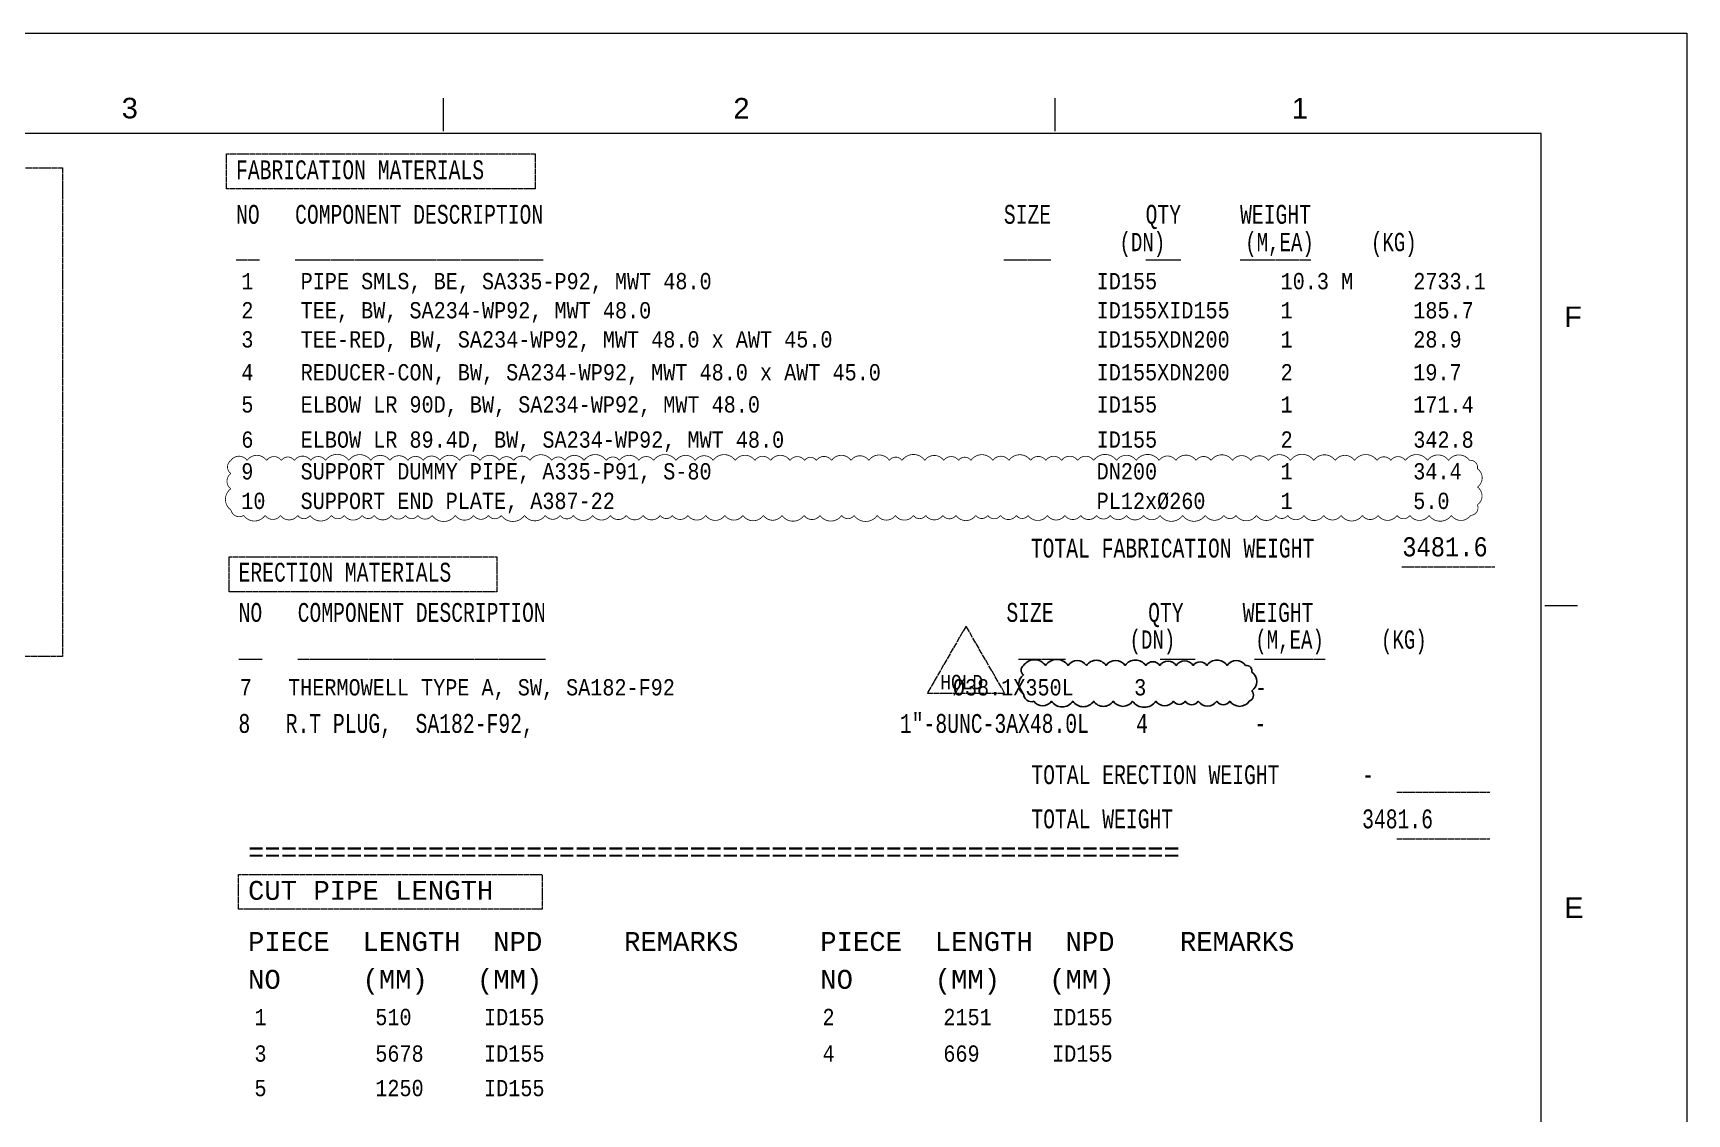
# Model space of a CAD drawing. Header units: inches. Extents: x 2203 to 3044, y -1 to 593.
# Drawn here: x 2759.4 to 3043.6, y 407.4 to 593 of the extents above; entities that cross this region are included whole.
import ezdxf
from ezdxf.enums import TextEntityAlignment as Align

# ---------------------------------------------------------------- set-up
doc = ezdxf.new("R2010")
doc.units = ezdxf.units.IN
doc.header["$MEASUREMENT"] = 0
doc.linetypes.add('Solid', pattern=[1, 1, 0])
for name, color, linetype in [('2', 2, 'Continuous'), ('3', 7, 'Continuous'), ('BG 0 -1', 7, 'Continuous'), ('DIM-TEXT', 7, 'Continuous'), ('MAT-LIST', 7, 'Continuous'), ('Rev.4', 6, 'Continuous')]:
    doc.layers.add(name, color=color, linetype=linetype)
for name, color, linetype, lineweight in [('borderText', 2, 'Solid', 13), ('dimension', 2, 'Solid', 13), ('weldCyanLabel', 4, 'Solid', 13)]:
    doc.layers.add(name, color=color, linetype=linetype, lineweight=lineweight)
doc.styles.add('Arial', font='arial.ttf')
doc.styles.add('fixedText', font='MONOTXT8.shx', dxfattribs={"width": 0.85})
doc.styles.add('MONOTXT', font='MONOTXT.shx', dxfattribs={"width": 0.8})

msp = doc.modelspace()

# ---------------------------------------------------------------- linework, layer by layer
at = {"layer": '3', "color": 1}
msp.add_lwpolyline([(2929.59, 484.4, -0.520567), (2933.35, 484.4, -0.520567), (2937.25, 484.4, -0.520567), (2940.39, 484.4, -0.520567), (2943.76, 484.4, -0.520567), (2947.03, 484.4, -0.520567), (2950.57, 484.4, -0.520567), (2953, 484.4, -0.520567), (2955.82, 484.4, -0.520567), (2958.74, 484.4, -0.520567), (2961.09, 484.4, -0.520567), (2964.55, 484.4, -0.520567), (2967.73, 484.4, -0.520567), (2968.82, 483.24, -0.520567), (2968.82, 480.05, -0.520567), (2968.37, 478.24, -0.520567), (2965.03, 478.24, -0.520567), (2962.79, 478.24, -0.520567), (2959.61, 478.24, -0.520567), (2957.37, 478.24, -0.520567), (2955.34, 478.24, -0.520567), (2952.32, 478.24, -0.520567), (2948.33, 478.24, -0.520567), (2944.99, 478.24, -0.520567), (2941.64, 478.24, -0.520567), (2938.05, 478.24, -0.520567), (2934.37, 478.24, -0.520567), (2931.35, 478.24, -0.520567), (2929.59, 479.51, -0.520567), (2929.59, 482.76, -0.520567)], format="xyb", close=True, dxfattribs=at)
at = {"layer": 'BG 0 -1', "color": 7, "linetype": 'Continuous', "lineweight": 9}
for p, q in [((2202.58, 593), (3043.58, 593)), ((3043.58, 593), (3043.58, -1)), ((2829.91, 576.17), (2829.91, 581.83)), ((2935.03, 576.17), (2935.03, 581.83)), ((3018.52, 575.75), (2227.7, 575.75)), ((3018.52, 17.11), (3018.52, 575.75)), ((3019.14, 494.71), (3024.8, 494.71))]:
    msp.add_line(p, q, dxfattribs=at)
at = {"layer": 'borderText'}
for p, q in [((2994.6, 501.31), (3010.59, 501.31)), ((2993.73, 462.61), (3009.72, 462.61)), ((2993.73, 454.64), (3009.72, 454.64))]:
    msp.add_line(p, q, dxfattribs=at)
at = {"layer": 'borderText', "flags": 128}
for points in [[(2792.63, 566.27), (2792.63, 572.26), (2845.68, 572.26), (2845.68, 566.27)], [(2793.07, 497.05), (2793.07, 503.04), (2839.08, 503.04), (2839.08, 497.05)], [(2794.69, 442.52), (2794.69, 448.51), (2846.88, 448.51), (2846.88, 442.52)]]:
    msp.add_lwpolyline(points, close=True, dxfattribs=at)
at = {"layer": 'dimension', "color": 1}
msp.add_lwpolyline([(2919.7, 491.15), (2913.06, 479.66), (2926.33, 479.66)], close=True, dxfattribs=at)
at = {"layer": 'Rev.4', "color": 1, "const_width": 0.132}
msp.add_lwpolyline([(2793.37, 519.61, -0.520567), (2796.15, 519.61, -0.520567), (2799.5, 519.61, -0.520567), (2802.03, 519.61, -0.520567), (2804.27, 519.61, -0.520567), (2807.09, 519.61, -0.520567), (2809.64, 519.61, -0.520567), (2813.62, 519.61, -0.520567), (2817.41, 519.61, -0.520567), (2820.7, 519.61, -0.520567), (2823.78, 519.61, -0.520567), (2826.42, 519.61, -0.520567), (2829.29, 519.61, -0.520567), (2832.66, 519.61, -0.520567), (2836.19, 519.61, -0.520567), (2839.51, 519.61, -0.520567), (2841.95, 519.61, -0.520567), (2844.76, 519.61, -0.520567), (2848.5, 519.61, -0.520567), (2850.76, 519.61, -0.520567), (2854.05, 519.61, -0.520567), (2857.87, 519.61, -0.520567), (2860.13, 519.61, -0.520567), (2863.46, 519.61, -0.520567), (2866.01, 519.61, -0.520567), (2869.86, 519.61, -0.520567), (2873.16, 519.61, -0.520567), (2876.23, 519.61, -0.520567), (2880.04, 519.61, -0.520567), (2883.41, 519.61, -0.520567), (2886.12, 519.61, -0.520567), (2889.45, 519.61, -0.520567), (2891.95, 519.61, -0.520567), (2893.99, 519.61, -0.520567), (2896.6, 519.61, -0.520567), (2899.94, 519.61, -0.520567), (2902.99, 519.61, -0.520567), (2906.54, 519.61, -0.520567), (2908.7, 519.61, -0.520567), (2912.61, 519.61, -0.520567), (2915.87, 519.61, -0.520567), (2918.41, 519.61, -0.520567), (2920.53, 519.61, -0.520567), (2924.3, 519.61, -0.520567), (2927.07, 519.61, -0.520567), (2930.8, 519.61, -0.520567), (2933.41, 519.61, -0.520567), (2936.13, 519.61, -0.520567), (2938.89, 519.61, -0.520567), (2941.64, 519.61, -0.520567), (2945.57, 519.61, -0.520567), (2948.95, 519.61, -0.520567), (2952.87, 519.61, -0.520567), (2955.76, 519.61, -0.520567), (2959.23, 519.61, -0.520567), (2961.81, 519.61, -0.520567), (2965.5, 519.61, -0.520567), (2968.64, 519.61, -0.520567), (2971.67, 519.61, -0.520567), (2975.45, 519.61, -0.520567), (2979.45, 519.61, -0.520567), (2983.15, 519.61, -0.520567), (2986.47, 519.61, -0.520567), (2990.32, 519.61, -0.520567), (2992.7, 519.61, -0.520567), (2995.2, 519.61, -0.520567), (2999.02, 519.61, -0.520567), (3002.62, 519.61, -0.520567), (3006.22, 519.61, -0.520567), (3007.58, 518.18, -0.520567), (3007.58, 515.03, -0.520567), (3007.58, 511.98, -0.520567), (3006.41, 510.16, -0.520567), (3003.1, 510.16, -0.520567), (2999.27, 510.16, -0.520567), (2995.98, 510.16, -0.520567), (2993.77, 510.16, -0.520567), (2990.51, 510.16, -0.520567), (2987.81, 510.16, -0.520567), (2984.16, 510.16, -0.520567), (2981.17, 510.16, -0.520567), (2977.78, 510.16, -0.520567), (2974.98, 510.16, -0.520567), (2972.96, 510.16, -0.520567), (2969.62, 510.16, -0.520567), (2966.09, 510.16, -0.520567), (2964, 510.16, -0.520567), (2960.8, 510.16, -0.520567), (2956.93, 510.16, -0.520567), (2953.05, 510.16, -0.520567), (2950.22, 510.16, -0.520567), (2947.26, 510.16, -0.520567), (2944.49, 510.16, -0.520567), (2942.14, 510.16, -0.520567), (2939.41, 510.16, -0.520567), (2936.69, 510.16, -0.520567), (2933.68, 510.16, -0.520567), (2930.36, 510.16, -0.520567), (2928.35, 510.16, -0.520567), (2925.63, 510.16, -0.520567), (2923.43, 510.16, -0.520567), (2921.38, 510.16, -0.520567), (2917.97, 510.16, -0.520567), (2915.72, 510.16, -0.520567), (2912.77, 510.16, -0.520567), (2910.66, 510.16, -0.520567), (2907.56, 510.16, -0.520567), (2904.45, 510.16, -0.520567), (2900.46, 510.16, -0.520567), (2898.32, 510.16, -0.520567), (2894.6, 510.16, -0.520567), (2891.87, 510.16, -0.520567), (2888.07, 510.16, -0.520567), (2884.88, 510.16, -0.520567), (2881.35, 510.16, -0.520567), (2878.25, 510.16, -0.520567), (2874.97, 510.16, -0.520567), (2871.9, 510.16, -0.520567), (2869.23, 510.16, -0.520567), (2867.15, 510.16, -0.520567), (2864.21, 510.16, -0.520567), (2861.3, 510.16, -0.520567), (2858.58, 510.16, -0.520567), (2855.54, 510.16, -0.520567), (2852.22, 510.16, -0.520567), (2849.95, 510.16, -0.520567), (2847.39, 510.16, -0.520567), (2843.82, 510.16, -0.520567), (2839.83, 510.16, -0.520567), (2837.61, 510.16, -0.520567), (2835.07, 510.16, -0.520567), (2831.94, 510.16, -0.520567), (2827.95, 510.16, -0.520567), (2825.5, 510.16, -0.520567), (2823.36, 510.16, -0.520567), (2820.94, 510.16, -0.520567), (2817.99, 510.16, -0.520567), (2815.92, 510.16, -0.520567), (2812.84, 510.16, -0.520567), (2810.64, 510.16, -0.520567), (2806.97, 510.16, -0.520567), (2804.85, 510.16, -0.520567), (2801.89, 510.16, -0.520567), (2799.25, 510.16, -0.520567), (2795.56, 510.16, -0.520567), (2793.37, 511.11, -0.520567), (2793.37, 514.74, -0.520567), (2793.37, 517.35, -0.520567)], format="xyb", close=True, dxfattribs=at)
at = {"layer": 'weldCyanLabel', "color": 2}
msp.add_lwpolyline([(2654.77, 569.88), (2764.44, 569.88), (2764.44, 485.92), (2654.77, 485.92)], close=True, dxfattribs=at)

# ---------------------------------------------------------------- texts
at = {"layer": '2', "style": 'fixedText', "width": 0.7225}
msp.add_text(' 8   R.T PLUG,  SA182-F92,                               1"-8UNC-3AX48.0L    4         -', height=3.2463, dxfattribs=at).set_placement((2792.63, 472.81))
at = {"layer": 'BG 0 -1', "color": 7, "style": 'Arial', "width": 1.008516}
for s, p in [('3', (2775.99, 580.12)), ('2', (2881.11, 580.12)), ('1', (2977.07, 580.1))]:
    msp.add_text(s, height=3.54, dxfattribs=at).set_placement(p, align=Align.MIDDLE)
at = {"layer": 'BG 0 -1', "color": 7, "style": 'Arial'}
for s, width, p in [('F', 0.993934, (3022.53, 542.5)), ('E', 1.004063, (3022.49, 441.02))]:
    msp.add_text(s, height=3.54, dxfattribs=dict(at, width=width)).set_placement(p)
at = {"layer": 'borderText', "style": 'fixedText', "width": 0.7225}
for s, height, p in [('FABRICATION MATERIALS', 3.2463, (2794.25, 567.9)), ('NO   COMPONENT DESCRIPTION                                       SIZE        QTY     WEIGHT  ', 3.2463, (2794.25, 560.25)), (' (DN)       (M,EA)     (KG)  ', 3.1409, (2944.11, 555.54)), ('__   _____________________                                       ____        ___     ______  ', 3.2463, (2794.25, 554.44)), ('TOTAL FABRICATION WEIGHT', 3.2463, (2930.83, 502.92)), ('ERECTION MATERIALS', 3.2463, (2794.69, 498.78)), ('NO   COMPONENT DESCRIPTION                                       SIZE        QTY     WEIGHT  ', 3.2463, (2794.69, 491.88)), (' (DN)       (M,EA)     (KG)  ', 3.1409, (2945.84, 487.27)), ('__   _____________________                                        ____        ___     ______  ', 3.2463, (2794.69, 485.85)), ('TOTAL ERECTION WEIGHT       -', 3.2463, (2930.93, 464.01)), ('TOTAL WEIGHT                3481.6', 3.2463, (2930.93, 456.42))]:
    msp.add_text(s, height=height, dxfattribs=at).set_placement(p)
at = {"layer": 'borderText', "style": 'fixedText'}
for s, p in [('=========================================================', (2796.31, 450.71)), ('CUT PIPE LENGTH', (2796.31, 444.14)), ('PIECE  LENGTH  NPD     REMARKS     PIECE  LENGTH  NPD    REMARKS     ', (2796.31, 435.36)), ('NO     (MM)   (MM)                 NO     (MM)   (MM)                  ', (2796.31, 428.86))]:
    msp.add_text(s, height=3.2463, dxfattribs=at).set_placement(p)
at = {"layer": 'borderText', "insert": (2915.28, 482.78), "char_height": 2.5, "attachment_point": 1, "style": 'fixedText'}
msp.add_mtext_dynamic_manual_height_columns('HOLD', width=7.5154, gutter_width=12.5, heights=[0], dxfattribs=at)
at = {"layer": 'DIM-TEXT', "color": 2, "style": 'MONOTXT', "width": 0.8566}
msp.add_text('3481.6', height=3.3, dxfattribs=at).set_placement((2994.67, 503.12))
at = {"layer": 'MAT-LIST', "color": 2, "style": 'MONOTXT', "width": 0.8571}
for s, p in [('1', (2795.16, 549)), ('PIPE SMLS, BE, SA335-P92, MWT 48.0', (2805.36, 549)), ('ID155', (2942.16, 549)), ('10.3 M', (2973.76, 549)), ('2733.1', (2996.56, 549)), ('2', (2795.16, 544)), ('TEE, BW, SA234-WP92, MWT 48.0', (2805.36, 544)), ('ID155XID155', (2942.16, 544)), ('1', (2973.76, 544)), ('185.7', (2996.56, 544)), ('3', (2795.16, 539)), ('TEE-RED, BW, SA234-WP92, MWT 48.0 x AWT 45.0', (2805.36, 539)), ('ID155XDN200', (2942.16, 539)), ('1', (2973.76, 539)), ('28.9', (2996.56, 539)), ('4', (2795.16, 533.35)), ('REDUCER-CON, BW, SA234-WP92, MWT 48.0 x AWT 45.0', (2805.36, 533.35)), ('ID155XDN200', (2942.16, 533.35)), ('2', (2973.76, 533.35)), ('19.7', (2996.56, 533.35)), ('5', (2795.16, 527.83)), ('ELBOW LR 90D, BW, SA234-WP92, MWT 48.0', (2805.36, 527.83)), ('ID155', (2942.16, 527.83)), ('1', (2973.76, 527.83)), ('171.4', (2996.56, 527.83)), ('6', (2795.16, 521.79)), ('ELBOW LR 89.4D, BW, SA234-WP92, MWT 48.0', (2805.36, 521.79)), ('ID155', (2942.16, 521.79)), ('2', (2973.76, 521.79)), ('342.8', (2996.56, 521.79)), ('9', (2795.15, 516.34)), ('SUPPORT DUMMY PIPE, A335-P91, S-80', (2805.35, 516.34)), ('DN200', (2942.15, 516.34)), ('1', (2973.75, 516.34)), ('34.4', (2996.55, 516.34)), ('10', (2795.15, 511.26)), ('SUPPORT END PLATE, A387-22', (2805.35, 511.26)), ('PL12x%%C260', (2942.15, 511.26)), ('1', (2973.75, 511.26)), ('5.0', (2996.55, 511.26)), ('7   THERMOWELL TYPE A, SW, SA182-F92                       %%C38.1X350L     3         -', (2794.89, 479.24)), ('1         510      ID155                       2         2151     ID155', (2797.41, 422.61)), ('3         5678     ID155                       4         669      ID155', (2797.41, 416.34)), ('5         1250     ID155                ', (2797.41, 410.41))]:
    msp.add_text(s, height=2.8, dxfattribs=at).set_placement(p)

doc.saveas('drawing.dxf')
